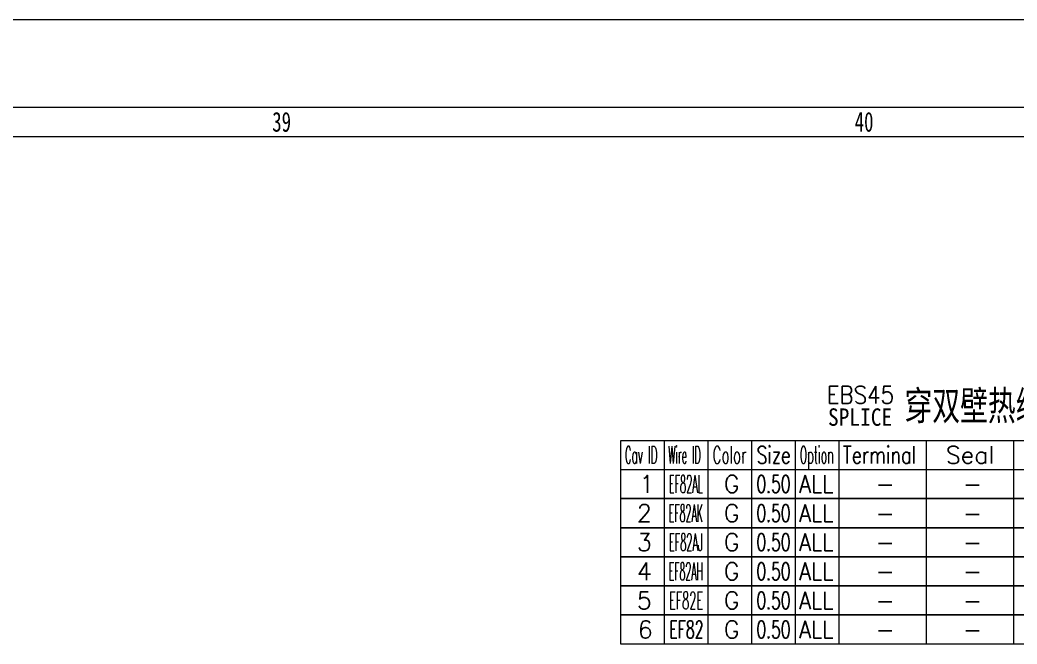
# Model space of a CAD drawing. Header units: inches. Extents: x 47316 to 59086, y 3141 to 11743.
# Drawn here: x 54072.9 to 54244.2, y 10191.8 to 10299.1 of the extents above; entities that cross this region are included whole.
import ezdxf

# ---------------------------------------------------------------- set-up
doc = ezdxf.new("R2010")
doc.units = ezdxf.units.IN
doc.header["$MEASUREMENT"] = 0
doc.styles.add('MtX_FangSong_GB2312', font='')
doc.styles.get("Standard").update_dxf_attribs({"font": ''})
doc.styles.get('MtX_FangSong_GB2312').set_extended_font_data('FangSong_GB2312')
doc.styles.get('Standard').set_extended_font_data('SimSun')

msp = doc.modelspace()

# ---------------------------------------------------------------- linework, layer by layer
at = {"color": 0, "lineweight": 15}
for p, q in [((57387.93, 10299.08), (50247.93, 10299.08)), ((50267.93, 10284.08), (57267.93, 10284.08)), ((50267.93, 10279.08), (57367.93, 10279.08))]:
    msp.add_line(p, q, dxfattribs=at)
at = {"color": 0, "linetype": 'Continuous', "lineweight": 15}
for p, q in [((54176.12, 10226.84), (54258.62, 10226.84)), ((54176.12, 10221.84), (54176.12, 10226.84)), ((54176.12, 10221.84), (54258.62, 10221.84))]:
    msp.add_line(p, q, dxfattribs=at)
at = {"color": 7, "linetype": 'Continuous', "lineweight": 15}
for p, q in [((54183.62, 10221.84), (54183.62, 10226.84)), ((54191.12, 10221.84), (54191.12, 10226.84)), ((54198.62, 10221.84), (54198.62, 10226.84)), ((54206.12, 10221.84), (54206.12, 10226.84)), ((54213.62, 10221.84), (54213.62, 10226.84)), ((54228.62, 10221.84), (54228.62, 10226.84)), ((54243.62, 10221.84), (54243.62, 10226.84))]:
    msp.add_line(p, q, dxfattribs=at)
at = {"color": 102, "linetype": 'Continuous', "lineweight": 15}
for p, q in [((54183.62, 10216.84), (54183.62, 10221.84)), ((54191.12, 10216.84), (54191.12, 10221.84)), ((54198.62, 10216.84), (54198.62, 10221.84)), ((54206.12, 10216.84), (54206.12, 10221.84)), ((54213.62, 10216.84), (54213.62, 10221.84)), ((54228.62, 10216.84), (54228.62, 10221.84)), ((54243.62, 10216.84), (54243.62, 10221.84)), ((54183.62, 10211.84), (54183.62, 10216.84)), ((54191.12, 10211.84), (54191.12, 10216.84)), ((54198.62, 10211.84), (54198.62, 10216.84)), ((54206.12, 10211.84), (54206.12, 10216.84)), ((54213.62, 10211.84), (54213.62, 10216.84)), ((54228.62, 10211.84), (54228.62, 10216.84)), ((54243.62, 10211.84), (54243.62, 10216.84)), ((54183.62, 10206.84), (54183.62, 10211.84)), ((54191.12, 10206.84), (54191.12, 10211.84)), ((54198.62, 10206.84), (54198.62, 10211.84)), ((54206.12, 10206.84), (54206.12, 10211.84)), ((54213.62, 10206.84), (54213.62, 10211.84)), ((54228.62, 10206.84), (54228.62, 10211.84)), ((54243.62, 10206.84), (54243.62, 10211.84)), ((54183.62, 10201.84), (54183.62, 10206.84)), ((54191.12, 10201.84), (54191.12, 10206.84)), ((54198.62, 10201.84), (54198.62, 10206.84)), ((54206.12, 10201.84), (54206.12, 10206.84)), ((54213.62, 10201.84), (54213.62, 10206.84)), ((54228.62, 10201.84), (54228.62, 10206.84)), ((54243.62, 10201.84), (54243.62, 10206.84)), ((54183.62, 10196.84), (54183.62, 10201.84)), ((54191.12, 10196.84), (54191.12, 10201.84)), ((54198.62, 10196.84), (54198.62, 10201.84)), ((54206.12, 10196.84), (54206.12, 10201.84)), ((54213.62, 10196.84), (54213.62, 10201.84)), ((54228.62, 10196.84), (54228.62, 10201.84)), ((54243.62, 10196.84), (54243.62, 10201.84)), ((54183.62, 10191.84), (54183.62, 10196.84)), ((54191.12, 10191.84), (54191.12, 10196.84)), ((54198.62, 10191.84), (54198.62, 10196.84)), ((54206.12, 10191.84), (54206.12, 10196.84)), ((54213.62, 10191.84), (54213.62, 10196.84)), ((54228.62, 10191.84), (54228.62, 10196.84)), ((54243.62, 10191.84), (54243.62, 10196.84))]:
    msp.add_line(p, q, dxfattribs=at)
at = {"color": 0, "linetype": 'Continuous', "lineweight": 15}
for points in [[(54176.12, 10216.84), (54176.12, 10221.84), (54258.62, 10221.84), (54258.62, 10216.84)], [(54176.12, 10211.84), (54176.12, 10216.84), (54258.62, 10216.84), (54258.62, 10211.84)], [(54176.12, 10206.84), (54176.12, 10211.84), (54258.62, 10211.84), (54258.62, 10206.84)], [(54176.12, 10201.84), (54176.12, 10206.84), (54258.62, 10206.84), (54258.62, 10201.84)], [(54176.12, 10196.84), (54176.12, 10201.84), (54258.62, 10201.84), (54258.62, 10196.84)], [(54176.12, 10191.84), (54176.12, 10196.84), (54258.62, 10196.84), (54258.62, 10191.84)]]:
    msp.add_lwpolyline(points, close=True, dxfattribs=at)

# ---------------------------------------------------------------- texts
at = {"color": 0, "lineweight": 15, "style": 'MtX_FangSong_GB2312', "width": 0.7}
for s, p in [('39', (54116.24, 10279.88)), ('40', (54216.26, 10279.88))]:
    msp.add_text(s, height=3.4, dxfattribs=at).set_placement(p)
at = {"lineweight": 15, "style": 'MtX_FangSong_GB2312', "width": 0.7}
msp.add_text('穿双壁热缩管', height=5, dxfattribs=at).set_placement((54224.82, 10230.32))
at = {"color": 6, "linetype": 'Continuous', "lineweight": 20, "char_height": 3, "attachment_point": 1}
for s, insert, width in [('\\Fromans.shx;\\W0.9000000000;\\T1.0000000000;\\o\\lEBS45', (54211.46, 10236.16), 12.8571), ('\\f黑体|b0|i0|c1|p0;\\W0.9000000000;\\T1.0000000000;\\o\\lSPLICE', (54211.68, 10232.34), 11.6494)]:
    msp.add_mtext(s, dxfattribs=dict(at, insert=insert, width=width))
at = {"color": 7, "linetype": 'Continuous', "lineweight": 15, "char_height": 3, "attachment_point": 1}
for s, insert, width in [('\\Fromans.shx;\\W0.4292452830;\\T1.0000000000;\\o\\lCav ID', (54176.8, 10225.84), 6.5), ('\\Fromans.shx;\\W0.4026548673;\\T1.0000000000;\\o\\lWire ID', (54184.24, 10225.84), 6.5), ('\\Fromans.shx;\\W0.5687500000;\\T1.0000000000;\\o\\lColor', (54191.86, 10225.84), 6.5), ('\\Fromans.shx;\\W0.7222222222;\\T1.0000000000;\\o\\lSize', (54199.43, 10225.84), 6.5), ('\\Fromans.shx;\\W0.4595959596;\\T1.0000000000;\\o\\lOption', (54206.82, 10225.84), 6.5), ('\\Fromans.shx;\\W0.7480916031;\\T1.0000000000;\\o\\lTerminal', (54214.23, 10225.84), 14), ('\\Fromans.shx;\\W1.0000000000;\\T1.0000000000;\\o\\lSeal', (54231.91, 10225.84), 9.2857), ('\\Fromans.shx;\\W1.0000000000;\\T1.0000000000;\\o\\l1', (54179.3, 10220.84), 2.8571), ('\\Fromans.shx;\\W1.0000000000;\\T1.0000000000;\\o\\l2', (54178.87, 10215.84), 2.8571), ('\\Fromans.shx;\\W1.0000000000;\\T1.0000000000;\\o\\l3', (54178.87, 10210.84), 2.8571), ('\\Fromans.shx;\\W1.0000000000;\\T1.0000000000;\\o\\l4', (54178.87, 10205.84), 2.8571), ('\\Fromans.shx;\\W1.0000000000;\\T1.0000000000;\\o\\l5', (54178.87, 10200.84), 2.8571), ('\\Fromans.shx;\\W1.0000000000;\\T1.0000000000;\\o\\l6', (54179.01, 10195.84), 2.8571)]:
    msp.add_mtext(s, dxfattribs=dict(at, insert=insert, width=width))
at = {"color": 21, "linetype": 'Continuous', "lineweight": 15, "char_height": 3, "attachment_point": 1}
for s, insert, width in [('\\Fromans.shx;\\W0.4062500000;\\T1.0000000000;\\o\\lEF82AL', (54184.35, 10220.84), 6.5), ('\\Fromans.shx;\\W0.6500000000;\\T1.0000000000;\\o\\l0.50', (54199.4, 10220.84), 6.5), ('\\Fromans.shx;\\W1.0000000000;\\T1.0000000000;\\o\\l-', (54219.83, 10220.84), 3.7143), ('\\Fromans.shx;\\W0.3922413793;\\T1.0000000000;\\o\\lEF82AK', (54184.34, 10215.84), 6.5), ('\\Fromans.shx;\\W0.6500000000;\\T1.0000000000;\\o\\l0.50', (54199.4, 10215.84), 6.5), ('\\Fromans.shx;\\W1.0000000000;\\T1.0000000000;\\o\\l-', (54219.83, 10215.84), 3.7143), ('\\Fromans.shx;\\W0.4099099099;\\T1.0000000000;\\o\\lEF82AJ', (54184.35, 10210.84), 6.5), ('\\Fromans.shx;\\W0.6500000000;\\T1.0000000000;\\o\\l0.50', (54199.4, 10210.84), 6.5), ('\\Fromans.shx;\\W1.0000000000;\\T1.0000000000;\\o\\l-', (54219.83, 10210.84), 3.7143), ('\\Fromans.shx;\\W0.3888888889;\\T1.0000000000;\\o\\lEF82AH', (54184.34, 10205.84), 6.5), ('\\Fromans.shx;\\W0.6500000000;\\T1.0000000000;\\o\\l0.50', (54199.4, 10205.84), 6.5), ('\\Fromans.shx;\\W1.0000000000;\\T1.0000000000;\\o\\l-', (54219.83, 10205.84), 3.7143), ('\\Fromans.shx;\\W0.4739583333;\\T1.0000000000;\\o\\lEF82E', (54184.39, 10200.84), 6.5), ('\\Fromans.shx;\\W0.6500000000;\\T1.0000000000;\\o\\l0.50', (54199.4, 10200.84), 6.5), ('\\Fromans.shx;\\W1.0000000000;\\T1.0000000000;\\o\\l-', (54219.83, 10200.84), 3.7143), ('\\Fromans.shx;\\W0.5909090909;\\T1.0000000000;\\o\\lEF82', (54184.46, 10195.84), 6.5), ('\\Fromans.shx;\\W0.6500000000;\\T1.0000000000;\\o\\l0.50', (54199.4, 10195.84), 6.5), ('\\Fromans.shx;\\W1.0000000000;\\T1.0000000000;\\o\\l-', (54219.83, 10195.84), 3.7143)]:
    msp.add_mtext(s, dxfattribs=dict(at, insert=insert, width=width))
at = {"color": 140, "linetype": 'Continuous', "lineweight": 15, "char_height": 3, "attachment_point": 1}
for s, insert, width in [('\\Fromans.shx;\\W1.0000000000;\\T1.0000000000;\\o\\lG', (54193.8, 10220.84), 3), ('\\Fromans.shx;\\W0.8750000000;\\T1.0000000000;\\o\\lALL', (54206.75, 10220.84), 6.5), ('\\Fromans.shx;\\W1.0000000000;\\T1.0000000000;\\o\\l-', (54234.83, 10220.84), 3.7143), ('\\Fromans.shx;\\W1.0000000000;\\T1.0000000000;\\o\\lG', (54193.8, 10215.84), 3), ('\\Fromans.shx;\\W0.8750000000;\\T1.0000000000;\\o\\lALL', (54206.75, 10215.84), 6.5), ('\\Fromans.shx;\\W1.0000000000;\\T1.0000000000;\\o\\l-', (54234.83, 10215.84), 3.7143), ('\\Fromans.shx;\\W1.0000000000;\\T1.0000000000;\\o\\lG', (54193.8, 10210.84), 3), ('\\Fromans.shx;\\W0.8750000000;\\T1.0000000000;\\o\\lALL', (54206.75, 10210.84), 6.5), ('\\Fromans.shx;\\W1.0000000000;\\T1.0000000000;\\o\\l-', (54234.83, 10210.84), 3.7143), ('\\Fromans.shx;\\W1.0000000000;\\T1.0000000000;\\o\\lG', (54193.8, 10205.84), 3), ('\\Fromans.shx;\\W0.8750000000;\\T1.0000000000;\\o\\lALL', (54206.75, 10205.84), 6.5), ('\\Fromans.shx;\\W1.0000000000;\\T1.0000000000;\\o\\l-', (54234.83, 10205.84), 3.7143), ('\\Fromans.shx;\\W1.0000000000;\\T1.0000000000;\\o\\lG', (54193.8, 10200.84), 3), ('\\Fromans.shx;\\W0.8750000000;\\T1.0000000000;\\o\\lALL', (54206.75, 10200.84), 6.5), ('\\Fromans.shx;\\W1.0000000000;\\T1.0000000000;\\o\\l-', (54234.83, 10200.84), 3.7143), ('\\Fromans.shx;\\W1.0000000000;\\T1.0000000000;\\o\\lG', (54193.8, 10195.84), 3), ('\\Fromans.shx;\\W0.8750000000;\\T1.0000000000;\\o\\lALL', (54206.75, 10195.84), 6.5), ('\\Fromans.shx;\\W1.0000000000;\\T1.0000000000;\\o\\l-', (54234.83, 10195.84), 3.7143)]:
    msp.add_mtext(s, dxfattribs=dict(at, insert=insert, width=width))

doc.saveas('drawing.dxf')
